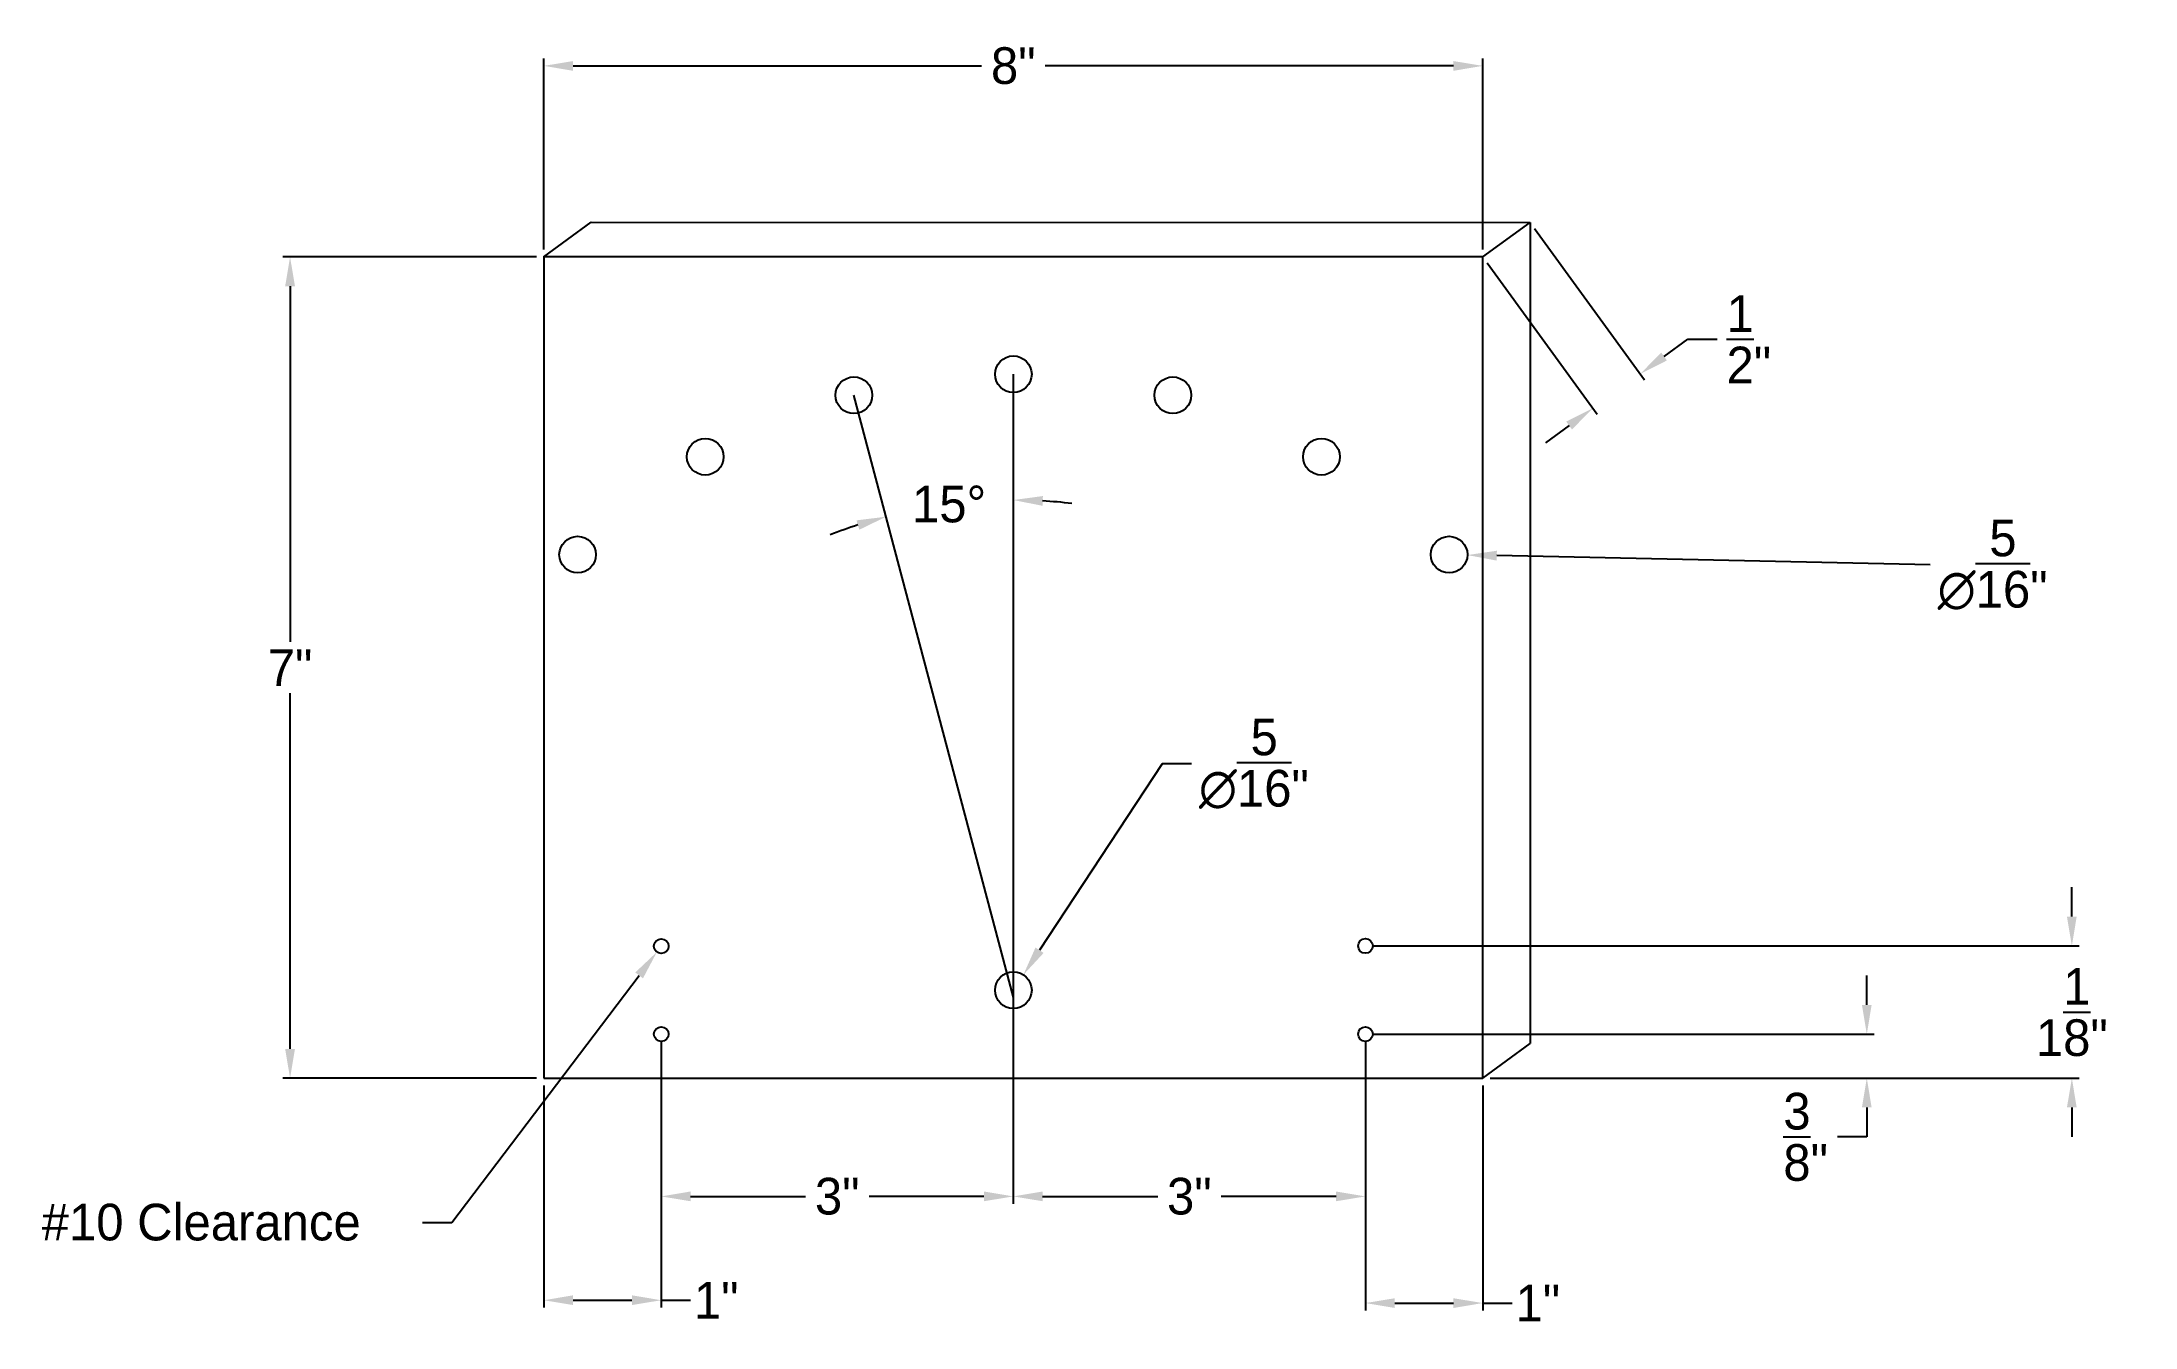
# Model space of a CAD drawing. Header units: millimetres. Extents: x 1235.5 to 1253.4, y 826.9 to 837.8.
import ezdxf

# ---------------------------------------------------------------- set-up
doc = ezdxf.new("R2010")
doc.units = ezdxf.units.MM
doc.layers.get('0').update_dxf_attribs({"color": 1})
doc.layers.add('dimensjon', color=5, linetype='Continuous')
doc.layers.add('dimensjon @ 1', color=5, linetype='Continuous')
doc.dimstyles.new('Annotative', dxfattribs={"dimscale": 0, "dimtxt": 0.3125, "dimasz": 0.25, "dimexe": 0.0625, "dimexo": 0.0625, "dimgap": 0.0625, "dimtad": 0, "dimtih": 1, "dimtoh": 1, "dimlunit": 4, "dimtxsty": 'Standard', "dimcen": 0, "dimclrd": 256, "dimadec": 0, "dimazin": 0, "dimtfac": 1, "dimtofl": 0, "dimtmove": 0, "dimatfit": 3, "dimfxl": 1, "dimarcsym": 0})

# ---------------------------------------------------------------- blocks, each defined once
blk = doc.blocks.new('*D2')
at = {"layer": 'Defpoints', "color": 0}
for p in [(1239.814, 835.984), (1237.652, 828.984), (1239.814, 828.984)]:
    blk.add_point(p, dxfattribs=at)
at = {"layer": 'dimensjon', "color": 0, "lineweight": -2}
for p, q in [((1239.752, 835.984), (1237.59, 835.984)), ((1239.752, 828.984), (1237.59, 828.984))]:
    blk.add_line(p, q, dxfattribs=at)
at = {"layer": 'dimensjon', "lineweight": -2}
for p, q in [((1237.652, 835.734), (1237.652, 832.703)), ((1237.652, 829.234), (1237.652, 832.266))]:
    blk.add_line(p, q, dxfattribs=at)
at = {"layer": 'dimensjon'}
for points in [[(1237.61, 835.734), (1237.694, 835.734), (1237.652, 835.984)], [(1237.61, 829.234), (1237.694, 829.234), (1237.652, 828.984)]]:
    blk.add_solid(points, dxfattribs=at)
at = {"layer": 'dimensjon', "color": 0, "insert": (1237.652, 832.484), "char_height": 0.3125, "attachment_point": 5}
blk.add_mtext('7"', dxfattribs=at)
blk = doc.blocks.new('*D3')
at = {"layer": 'Defpoints', "color": 0}
for p in [(1247.371, 833.45), (1247.683, 833.443)]:
    blk.add_point(p, dxfattribs=at)
at = {"layer": 'dimensjon', "lineweight": -2}
blk.add_line((1251.627, 833.36), (1247.933, 833.438), dxfattribs=at)
at = {"layer": 'dimensjon'}
blk.add_solid([(1247.934, 833.48), (1247.932, 833.396), (1247.683, 833.443)], dxfattribs=at)
at = {"layer": 'dimensjon', "color": 0, "insert": (1252.158, 833.36), "char_height": 0.3125, "attachment_point": 5}
blk.add_mtext('∅{\\H1.000000x;\\S5/16;}"', dxfattribs=at)
blk = doc.blocks.new('*D4')
at = {"layer": 'Defpoints', "color": 0}
for p in [(1246.814, 830.111), (1247.814, 828.984), (1252.833, 828.984)]:
    blk.add_point(p, dxfattribs=at)
at = {"layer": 'dimensjon', "lineweight": -2}
for p, q in [((1252.833, 830.361), (1252.833, 830.611)), ((1252.833, 828.734), (1252.833, 828.484))]:
    blk.add_line(p, q, dxfattribs=at)
at = {"layer": 'dimensjon', "color": 0, "lineweight": -2}
for p, q in [((1246.877, 830.111), (1252.895, 830.111)), ((1247.877, 828.984), (1252.895, 828.984))]:
    blk.add_line(p, q, dxfattribs=at)
at = {"layer": 'dimensjon'}
for points in [[(1252.791, 830.361), (1252.874, 830.361), (1252.833, 830.111)], [(1252.791, 828.734), (1252.874, 828.734), (1252.833, 828.984)]]:
    blk.add_solid(points, dxfattribs=at)
at = {"layer": 'dimensjon', "color": 0, "insert": (1252.833, 829.548), "char_height": 0.3125, "attachment_point": 5}
blk.add_mtext('1{\\H1.000000x;\\S1/8;}"', dxfattribs=at)
blk = doc.blocks.new('*D5')
at = {"layer": 'Defpoints', "color": 0}
for p in [(1246.814, 829.359), (1247.814, 828.984), (1251.086, 828.984)]:
    blk.add_point(p, dxfattribs=at)
at = {"layer": 'dimensjon', "lineweight": -2}
for p, q in [((1251.086, 829.609), (1251.086, 829.859)), ((1251.086, 828.734), (1251.086, 828.484)), ((1251.086, 828.484), (1250.836, 828.484))]:
    blk.add_line(p, q, dxfattribs=at)
at = {"layer": 'dimensjon', "color": 0, "lineweight": -2}
for p, q in [((1246.877, 829.359), (1251.148, 829.359)), ((1247.877, 828.984), (1251.148, 828.984))]:
    blk.add_line(p, q, dxfattribs=at)
at = {"layer": 'dimensjon'}
for points in [[(1251.044, 829.609), (1251.127, 829.609), (1251.086, 829.359)], [(1251.044, 828.734), (1251.127, 828.734), (1251.086, 828.984)]]:
    blk.add_solid(points, dxfattribs=at)
at = {"layer": 'dimensjon', "color": 0, "insert": (1250.565, 828.484), "char_height": 0.3125, "attachment_point": 5}
blk.add_mtext('{\\H1.000000x;\\S3/8;}"', dxfattribs=at)
blk = doc.blocks.new('*D6')
at = {"layer": 'Defpoints', "color": 0}
for p in [(1240.777, 830.059), (1240.852, 830.159)]:
    blk.add_point(p, dxfattribs=at)
at = {"layer": 'dimensjon', "lineweight": -2}
for p, q in [((1239.03, 827.755), (1240.626, 829.86)), ((1238.78, 827.755), (1239.03, 827.755))]:
    blk.add_line(p, q, dxfattribs=at)
at = {"layer": 'dimensjon'}
blk.add_solid([(1240.593, 829.885), (1240.659, 829.835), (1240.777, 830.059)], dxfattribs=at)
at = {"layer": 'dimensjon', "color": 0, "insert": (1236.895, 827.755), "char_height": 0.3125, "attachment_point": 5}
blk.add_mtext('#10 Clearance', dxfattribs=at)
blk = doc.blocks.new('*D7')
at = {"layer": 'Defpoints', "color": 0}
for p in [(1239.814, 837.613), (1239.814, 835.984), (1247.814, 835.984)]:
    blk.add_point(p, dxfattribs=at)
at = {"layer": 'dimensjon', "color": 0, "lineweight": -2}
for p, q in [((1239.814, 836.047), (1239.814, 837.675)), ((1247.814, 836.047), (1247.814, 837.675))]:
    blk.add_line(p, q, dxfattribs=at)
at = {"layer": 'dimensjon', "lineweight": -2}
for p, q in [((1240.064, 837.613), (1243.544, 837.613)), ((1247.564, 837.613), (1244.085, 837.613))]:
    blk.add_line(p, q, dxfattribs=at)
at = {"layer": 'dimensjon'}
for points in [[(1240.064, 837.654), (1240.064, 837.571), (1239.814, 837.613)], [(1247.564, 837.654), (1247.564, 837.571), (1247.814, 837.613)]]:
    blk.add_solid(points, dxfattribs=at)
at = {"layer": 'dimensjon', "color": 0, "insert": (1243.814, 837.613), "char_height": 0.3125, "attachment_point": 5}
blk.add_mtext('8"', dxfattribs=at)
blk = doc.blocks.new('*D8')
at = {"layer": 'Defpoints', "color": 0}
for p in [(1248.219, 836.278), (1247.814, 835.984), (1249.156, 834.988)]:
    blk.add_point(p, dxfattribs=at)
at = {"layer": 'dimensjon', "color": 0, "lineweight": -2}
for p, q in [((1248.256, 836.228), (1249.193, 834.938)), ((1247.851, 835.934), (1248.788, 834.644))]:
    blk.add_line(p, q, dxfattribs=at)
at = {"layer": 'dimensjon', "lineweight": -2}
for p, q in [((1249.358, 835.135), (1249.561, 835.282)), ((1249.561, 835.282), (1249.811, 835.282)), ((1248.549, 834.547), (1248.347, 834.401))]:
    blk.add_line(p, q, dxfattribs=at)
at = {"layer": 'dimensjon'}
for points in [[(1249.334, 835.169), (1249.383, 835.102), (1249.156, 834.988)], [(1248.525, 834.581), (1248.574, 834.514), (1248.752, 834.694)]]:
    blk.add_solid(points, dxfattribs=at)
at = {"layer": 'dimensjon', "color": 0, "insert": (1250.081, 835.282), "char_height": 0.3125, "attachment_point": 5}
blk.add_mtext('{\\H1.000000x;\\S1/2;}"', dxfattribs=at)
blk = doc.blocks.new('*D9')
at = {"layer": 'Defpoints', "color": 0}
for p in [(1240.814, 829.359), (1239.814, 828.984), (1240.814, 827.091)]:
    blk.add_point(p, dxfattribs=at)
at = {"layer": 'dimensjon', "color": 0, "lineweight": -2}
for p, q in [((1240.814, 829.297), (1240.814, 827.029)), ((1239.814, 828.922), (1239.814, 827.029))]:
    blk.add_line(p, q, dxfattribs=at)
at = {"layer": 'dimensjon', "lineweight": -2}
for p, q in [((1240.064, 827.091), (1240.564, 827.091)), ((1240.814, 827.091), (1241.064, 827.091))]:
    blk.add_line(p, q, dxfattribs=at)
at = {"layer": 'dimensjon'}
for points in [[(1240.064, 827.133), (1240.064, 827.05), (1239.814, 827.091)], [(1240.564, 827.133), (1240.564, 827.05), (1240.814, 827.091)]]:
    blk.add_solid(points, dxfattribs=at)
at = {"layer": 'dimensjon', "color": 0, "insert": (1241.283, 827.091), "char_height": 0.3125, "attachment_point": 5}
blk.add_mtext('1"', dxfattribs=at)
blk = doc.blocks.new('*D10')
at = {"layer": 'Defpoints', "color": 0}
for p in [(1243.814, 829.734), (1240.814, 829.297), (1240.814, 827.976)]:
    blk.add_point(p, dxfattribs=at)
at = {"layer": 'dimensjon', "color": 0, "lineweight": -2}
for p, q in [((1243.814, 829.672), (1243.814, 827.914)), ((1240.814, 829.234), (1240.814, 827.914))]:
    blk.add_line(p, q, dxfattribs=at)
at = {"layer": 'dimensjon', "lineweight": -2}
for p, q in [((1241.064, 827.976), (1242.044, 827.976)), ((1243.564, 827.976), (1242.585, 827.976))]:
    blk.add_line(p, q, dxfattribs=at)
at = {"layer": 'dimensjon'}
for points in [[(1241.064, 828.018), (1241.064, 827.935), (1240.814, 827.976)], [(1243.564, 828.018), (1243.564, 827.935), (1243.814, 827.976)]]:
    blk.add_solid(points, dxfattribs=at)
at = {"layer": 'dimensjon', "color": 0, "insert": (1242.314, 827.976), "char_height": 0.3125, "attachment_point": 5}
blk.add_mtext('3"', dxfattribs=at)
blk = doc.blocks.new('*D11')
at = {"layer": 'Defpoints', "color": 0}
for p in [(1243.814, 829.734), (1246.814, 829.359), (1246.814, 827.976)]:
    blk.add_point(p, dxfattribs=at)
at = {"layer": 'dimensjon', "color": 0, "lineweight": -2}
for p, q in [((1243.814, 829.672), (1243.814, 827.914)), ((1246.814, 829.297), (1246.814, 827.914))]:
    blk.add_line(p, q, dxfattribs=at)
at = {"layer": 'dimensjon', "lineweight": -2}
for p, q in [((1244.064, 827.976), (1245.044, 827.976)), ((1246.564, 827.976), (1245.585, 827.976))]:
    blk.add_line(p, q, dxfattribs=at)
at = {"layer": 'dimensjon'}
for points in [[(1244.064, 828.018), (1244.064, 827.935), (1243.814, 827.976)], [(1246.564, 828.018), (1246.564, 827.935), (1246.814, 827.976)]]:
    blk.add_solid(points, dxfattribs=at)
at = {"layer": 'dimensjon', "color": 0, "insert": (1245.314, 827.976), "char_height": 0.3125, "attachment_point": 5}
blk.add_mtext('3"', dxfattribs=at)
blk = doc.blocks.new('*D12')
at = {"layer": 'Defpoints', "color": 0}
for p in [(1246.814, 829.297), (1247.814, 828.984), (1247.814, 827.067)]:
    blk.add_point(p, dxfattribs=at)
at = {"layer": 'dimensjon', "color": 0, "lineweight": -2}
for p, q in [((1246.814, 829.234), (1246.814, 827.004)), ((1247.814, 828.922), (1247.814, 827.004))]:
    blk.add_line(p, q, dxfattribs=at)
at = {"layer": 'dimensjon', "lineweight": -2}
for p, q in [((1247.064, 827.067), (1247.564, 827.067)), ((1247.814, 827.067), (1248.064, 827.067))]:
    blk.add_line(p, q, dxfattribs=at)
at = {"layer": 'dimensjon'}
for points in [[(1247.064, 827.108), (1247.064, 827.025), (1246.814, 827.067)], [(1247.564, 827.108), (1247.564, 827.025), (1247.814, 827.067)]]:
    blk.add_solid(points, dxfattribs=at)
at = {"layer": 'dimensjon', "color": 0, "insert": (1248.283, 827.067), "char_height": 0.3125, "attachment_point": 5}
blk.add_mtext('1"', dxfattribs=at)
blk = doc.blocks.new('*D13')
at = {"layer": 'Defpoints', "color": 0}
for p in [(1243.9, 829.865), (1243.729, 829.604)]:
    blk.add_point(p, dxfattribs=at)
at = {"layer": 'dimensjon', "lineweight": -2}
for p, q in [((1245.082, 831.664), (1244.038, 830.074)), ((1245.332, 831.664), (1245.082, 831.664))]:
    blk.add_line(p, q, dxfattribs=at)
at = {"layer": 'dimensjon'}
blk.add_solid([(1244.003, 830.097), (1244.072, 830.051), (1243.9, 829.865)], dxfattribs=at)
at = {"layer": 'dimensjon', "color": 0, "insert": (1245.864, 831.664), "char_height": 0.3125, "attachment_point": 5}
blk.add_mtext('∅{\\H1.000000x;\\S5/16;}"', dxfattribs=at)
blk = doc.blocks.new('*D14')
at = {"layer": 'Defpoints', "color": 0}
for p in [(1243.814, 834.984), (1242.456, 834.805), (1243.449, 833.896), (1243.814, 829.672), (1243.814, 829.672)]:
    blk.add_point(p, dxfattribs=at)
at = {"layer": 'dimensjon', "lineweight": -2}
for start, end in [(83.2422, 86.6211), (108.2044, 111.5833)]:
    blk.add_arc((1243.814, 829.672), 4.24, start, end, dxfattribs=at)
at = {"layer": 'dimensjon'}
for points in [[(1244.063, 833.863), (1244.066, 833.946), (1243.814, 833.912)], [(1242.478, 833.739), (1242.502, 833.659), (1242.73, 833.77)]]:
    blk.add_solid(points, dxfattribs=at)
at = {"layer": 'dimensjon', "color": 0, "insert": (1243.267, 833.876), "char_height": 0.3125, "attachment_point": 5}
blk.add_mtext('15°', dxfattribs=at)

msp = doc.modelspace()

# ---------------------------------------------------------------- linework, layer by layer
for p, q in [((1239.81449, 835.98427), (1240.21772, 836.27993)), ((1240.21772, 836.27993), (1248.219, 836.27817)), ((1247.81449, 835.98427), (1248.219, 836.27817)), ((1248.219, 836.27817), (1248.219, 829.27817)), ((1247.81449, 828.98427), (1248.219, 829.27817)), ((1239.81449, 828.98427), (1240.81449, 828.98427)), ((1240.81449, 828.98427), (1243.81449, 828.98427))]:
    msp.add_line(p, q)
msp.add_lwpolyline([(1239.81449, 828.98427), (1247.81449, 828.98427), (1247.81449, 835.98427), (1239.81449, 835.98427)], close=True)
for centre, radius in [((1243.81449, 834.98427), 0.15625), ((1242.45569, 834.80538), 0.15625), ((1245.17329, 834.80538), 0.15625), ((1241.18949, 834.28091), 0.15625), ((1246.43949, 834.28091), 0.15625), ((1240.10218, 833.44658), 0.15625), ((1247.52681, 833.44658), 0.15625), ((1240.81449, 830.10927), 0.0625), ((1246.81449, 830.11083), 0.0625), ((1243.81449, 829.73427), 0.15625), ((1240.81449, 829.35927), 0.0625), ((1246.81449, 829.35927), 0.0625)]:
    msp.add_circle(centre, radius)
at = {"layer": 'dimensjon'}
for q in [(1243.81449, 834.98427), (1242.45569, 834.80538)]:
    msp.add_line((1243.81449, 829.67177), q, dxfattribs=at)

# ---------------------------------------------------------------- dimensions: what is measured, and where the dimension line sits
at = {"layer": 'dimensjon @ 1'}
for base, p1, p2, picture, middle in [((1239.81449, 837.61273), (1247.81449, 835.98427), (1239.81449, 835.98427), '*D7', (1243.81449, 837.61273)), ((1240.81449, 827.9762), (1243.81449, 829.73427), (1240.81449, 829.29677), '*D10', (1242.31449, 827.9762)), ((1246.81449, 827.9762), (1243.81449, 829.73427), (1246.81449, 829.35927), '*D11', (1245.31449, 827.9762)), ((1240.81449, 827.09121), (1239.81449, 828.98427), (1240.81449, 829.35927), '*D9', (1241.28324, 827.09121)), ((1247.81449, 827.06663), (1246.81449, 829.29677), (1247.81449, 828.98427), '*D12', (1248.28324, 827.06663))]:
    dim = msp.add_linear_dim(base=base, p1=p1, p2=p2, dimstyle='Annotative', override={"dimscale": 1, "dimtix": 0, "dimtofl": 0, "dimtmove": 0, "dimatfit": 3}, dxfattribs=at)
    dim.commit()
    dim.dimension.update_dxf_attribs({"geometry": picture, "text_midpoint": middle})
dim = msp.add_aligned_dim(p1=(1247.81449, 835.98427), p2=(1248.219, 836.27817), distance=-1.59435, dimstyle='Annotative', override={"dimscale": 1, "dimtix": 0, "dimtofl": 0, "dimtmove": 0, "dimatfit": 3}, dxfattribs=at)
dim.commit()
dim.dimension.update_dxf_attribs({"geometry": '*D8', "text_midpoint": (1250.08148, 835.2822)})
for base, p1, p2, override, picture, middle in [((1237.65212, 828.98427), (1239.81449, 835.98427), (1239.81449, 828.98427), {"dimscale": 1, "dimtix": 0, "dimtofl": 0, "dimtmove": 0, "dimatfit": 3}, '*D2', (1237.65212, 832.48427)), ((1251.08567, 828.98427), (1246.81449, 829.35927), (1247.81449, 828.98427), {"dimscale": 1, "dimdec": 3, "dimtix": 0, "dimtofl": 0, "dimtmove": 0, "dimatfit": 3}, '*D5', (1250.56484, 828.48427))]:
    dim = msp.add_linear_dim(base=base, p1=p1, p2=p2, angle=90, dimstyle='Annotative', override=override, dxfattribs=at)
    dim.commit()
    dim.dimension.update_dxf_attribs({"geometry": picture, "text_midpoint": middle})
dim = msp.add_angular_dim_2l(base=(1243.44926, 833.89584), line1=((1243.81449, 829.67177), (1243.81449, 834.98427)), line2=((1243.81449, 829.67177), (1242.45569, 834.80538)), dimstyle='Annotative', override={"dimscale": 1, "dimtix": 0, "dimtofl": 0, "dimtmove": 0, "dimatfit": 3}, dxfattribs=at)
dim.commit()
dim.dimension.update_dxf_attribs({"geometry": '*D14', "text_midpoint": (1243.26749, 833.87616)})
for p1, p2, picture, middle in [((1247.37059, 833.44989), (1247.68302, 833.44328), '*D3', (1251.62695, 833.35988)), ((1243.72868, 829.60369), (1243.9003, 829.86485), '*D13', (1245.86365, 831.66365))]:
    dim = msp.add_diameter_dim_2p(p1=p1, p2=p2, dimstyle='Annotative', override={"dimscale": 1, "dimdec": 4, "dimtix": 0, "dimtofl": 0, "dimtmove": 0, "dimatfit": 3}, dxfattribs=at)
    dim.commit()
    dim.dimension.update_dxf_attribs({"geometry": picture, "text_midpoint": middle, "dimtype": 131})
dim = msp.add_linear_dim(base=(1252.83253, 828.98427), p1=(1246.81449, 830.11083), p2=(1247.81449, 828.98427), angle=90, dimstyle='Annotative', override={"dimscale": 1, "dimdec": 3, "dimtix": 0, "dimtofl": 0, "dimtmove": 0, "dimatfit": 3}, dxfattribs=at)
dim.commit()
dim.dimension.update_dxf_attribs({"geometry": '*D4', "text_midpoint": (1252.83253, 829.54755), "dimtype": 128})
dim = msp.add_diameter_dim_2p(p1=(1240.85225, 830.15908), p2=(1240.77674, 830.05946), text='#10 Clearance', dimstyle='Annotative', override={"dimscale": 1, "dimtix": 0, "dimtofl": 0, "dimtmove": 0, "dimatfit": 3}, dxfattribs=at)
dim.commit()
dim.dimension.update_dxf_attribs({"geometry": '*D6', "text_midpoint": (1236.8945, 827.75495), "dimtype": 131})

doc.saveas('drawing.dxf')
